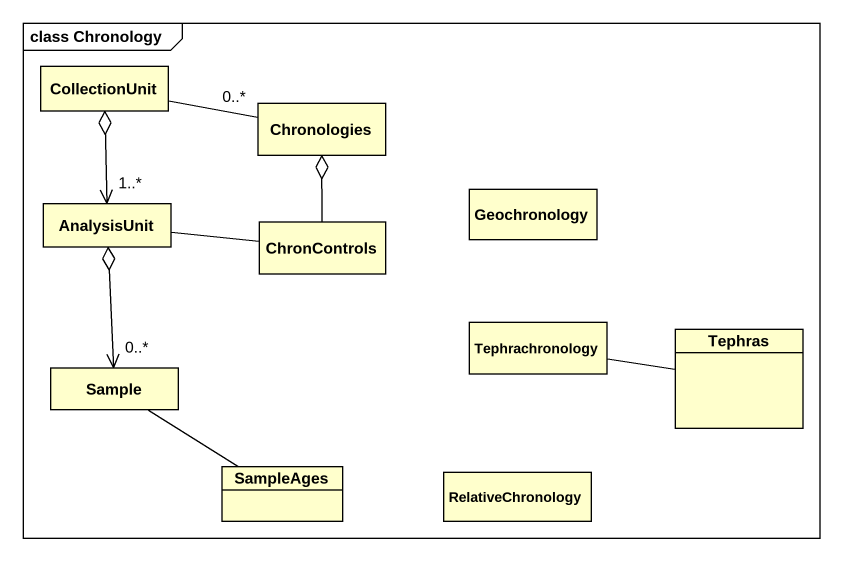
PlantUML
@startuml
mainframe class Chronology
hide circle
hide empty members
class CollectionUnit
class Chronologies
class AnalysisUnit
class ChronControls
class Geochronology
class Sample
class Tephrachronology
class Tephras
class SampleAges
class RelativeChronology
CollectionUnit -right- "0..*" Chronologies
CollectionUnit o--> "1..*" AnalysisUnit
AnalysisUnit -right- ChronControls
AnalysisUnit o--> "0..*" Sample
ChronControls -up-o Chronologies
Sample -- SampleAges
Tephrachronology -right- Tephras
@enduml
